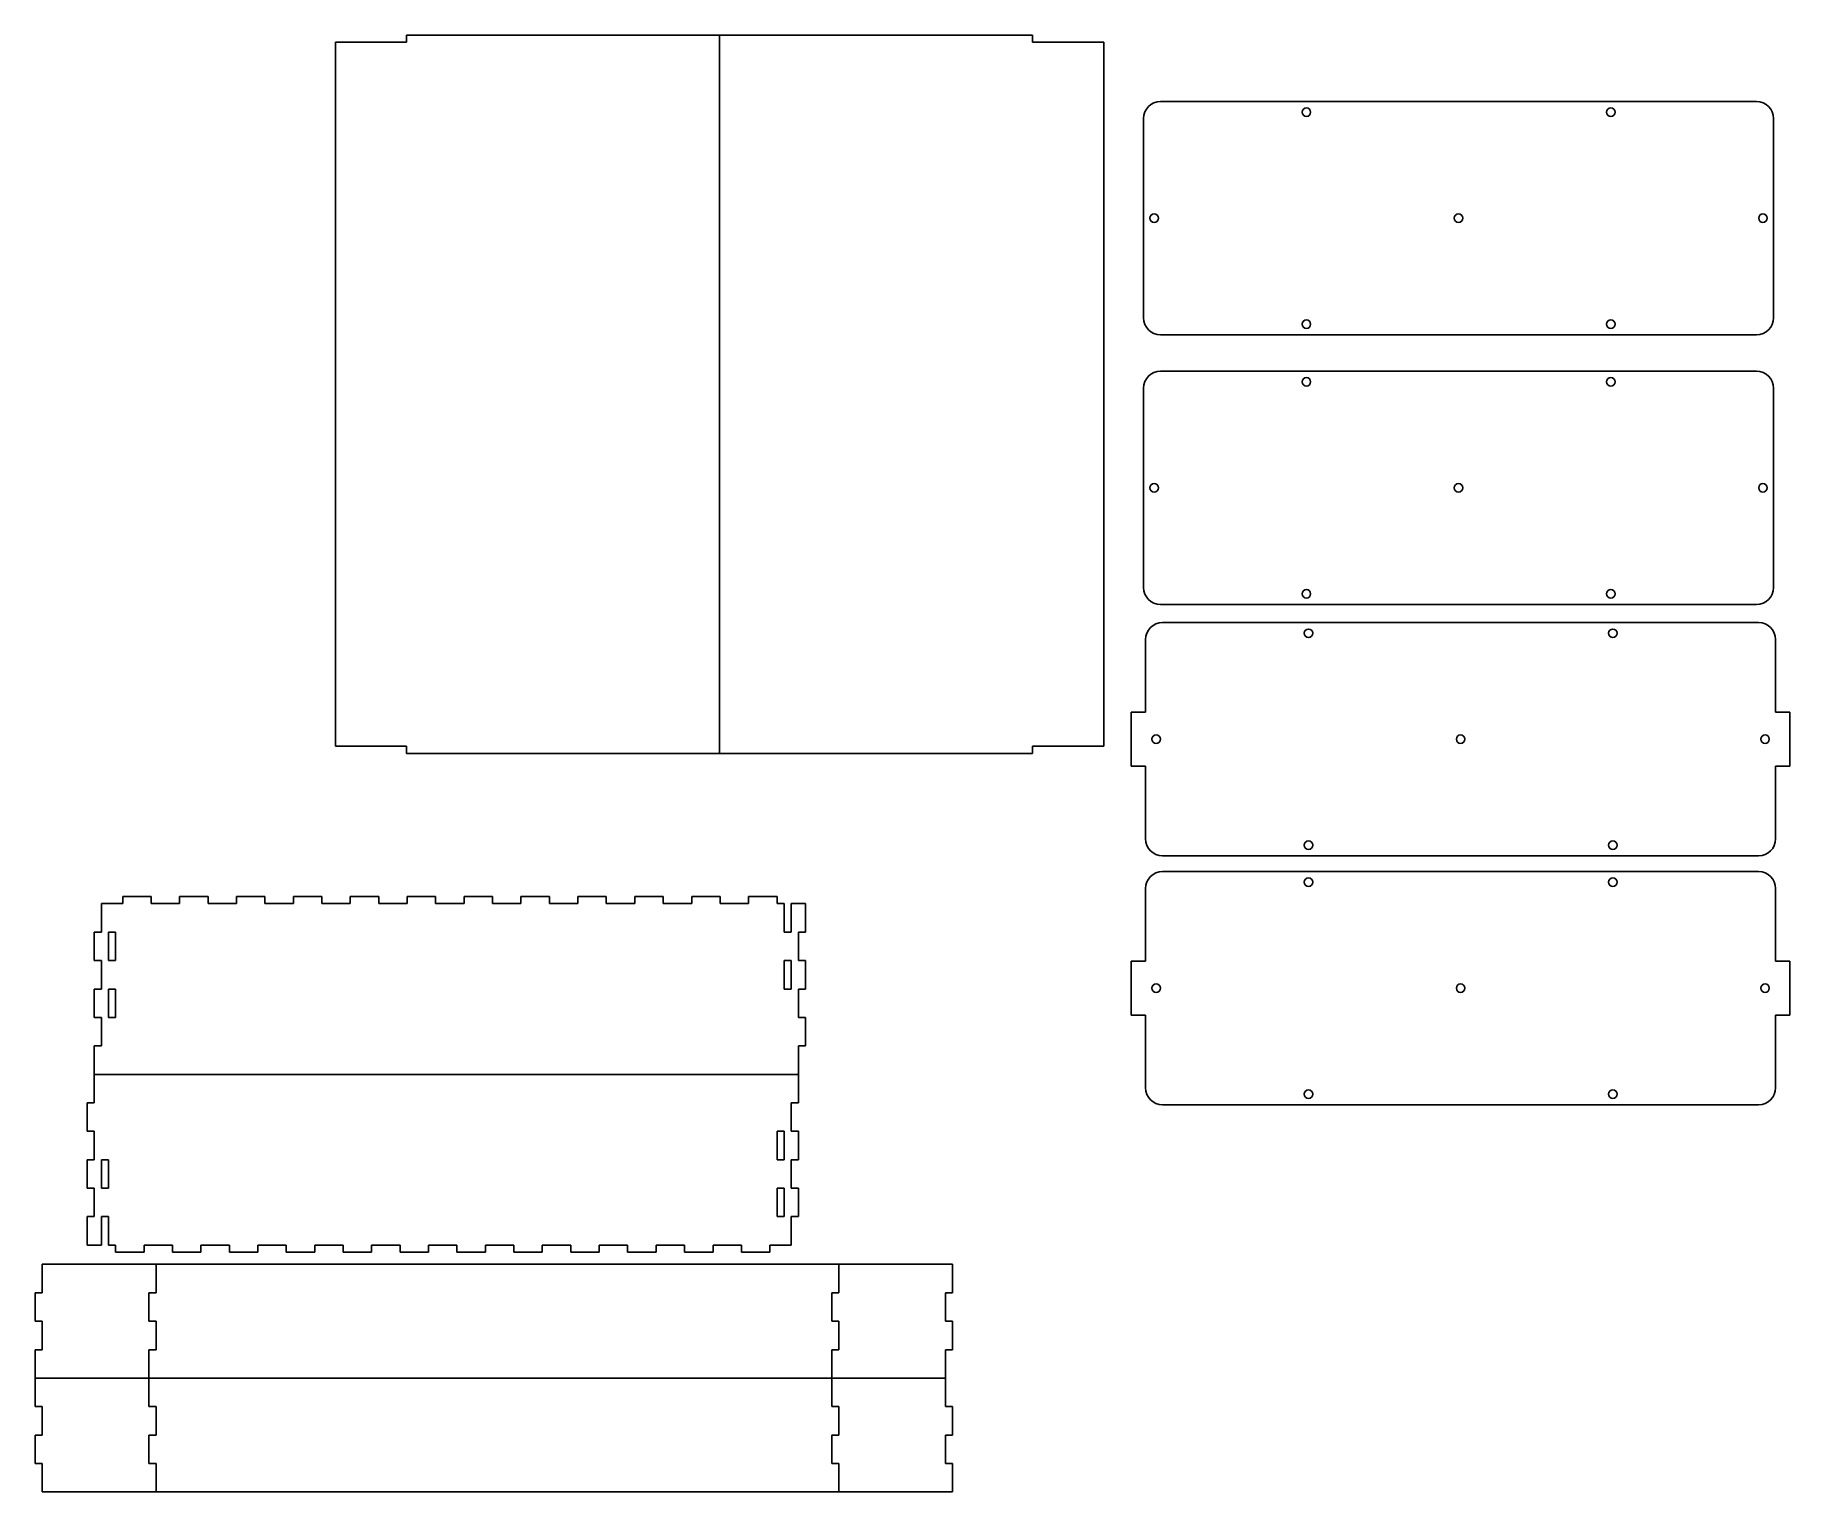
# Model space of a CAD drawing. Header units: inches. Extents: x 22.6 to 53.4, y 16.4 to 42.
import ezdxf

# ---------------------------------------------------------------- set-up
doc = ezdxf.new("R2010")
doc.units = ezdxf.units.IN
doc.header["$MEASUREMENT"] = 0
doc.layers.add('ACRYLIC', color=4, linetype='Continuous')
doc.layers.add('WOOD', color=2, linetype='Continuous')

msp = doc.modelspace()

# ---------------------------------------------------------------- linework, layer by layer
at = {"layer": 'ACRYLIC'}
for p, q in [((29.097, 41.956), (29.097, 41.831)), ((34.597, 41.956), (29.097, 41.956)), ((34.597, 41.956), (34.597, 29.331)), ((34.597, 41.956), (40.097, 41.956)), ((40.097, 41.956), (40.097, 41.831)), ((29.097, 41.831), (27.847, 41.831)), ((27.847, 41.831), (27.847, 29.456)), ((40.097, 41.831), (41.347, 41.831)), ((41.347, 41.831), (41.347, 29.456)), ((52.821, 40.788), (42.346, 40.788)), ((42.046, 36.988), (42.046, 40.488)), ((53.121, 36.988), (53.121, 40.488)), ((42.346, 36.688), (52.821, 36.688)), ((52.821, 36.049), (42.346, 36.049)), ((42.046, 32.249), (42.046, 35.749)), ((53.121, 32.249), (53.121, 35.749)), ((42.346, 31.949), (52.821, 31.949)), ((52.857, 31.63), (42.382, 31.63)), ((42.082, 30.055), (42.082, 31.33)), ((53.157, 30.055), (53.157, 31.33)), ((42.082, 30.055), (41.832, 30.055)), ((41.832, 30.055), (41.832, 29.105)), ((53.157, 30.055), (53.407, 30.055)), ((53.407, 30.055), (53.407, 29.105)), ((29.097, 29.456), (27.847, 29.456)), ((29.097, 29.331), (29.097, 29.456)), ((34.597, 29.331), (29.097, 29.331)), ((34.597, 29.331), (40.097, 29.331)), ((40.097, 29.331), (40.097, 29.456)), ((40.097, 29.456), (41.347, 29.456)), ((42.082, 29.105), (41.832, 29.105)), ((42.082, 27.83), (42.082, 29.105)), ((53.157, 27.83), (53.157, 29.105)), ((53.157, 29.105), (53.407, 29.105)), ((42.382, 27.53), (52.857, 27.53)), ((52.857, 27.254), (42.382, 27.254)), ((42.082, 25.679), (42.082, 26.954)), ((53.157, 25.679), (53.157, 26.954)), ((42.082, 25.679), (41.832, 25.679)), ((41.832, 25.679), (41.832, 24.729)), ((53.157, 25.679), (53.407, 25.679)), ((53.407, 25.679), (53.407, 24.729)), ((42.082, 24.729), (41.832, 24.729)), ((42.082, 23.454), (42.082, 24.729)), ((53.157, 23.454), (53.157, 24.729)), ((53.157, 24.729), (53.407, 24.729)), ((42.382, 23.154), (52.857, 23.154))]:
    msp.add_line(p, q, dxfattribs=at)
for centre in [(44.909, 40.6), (50.259, 40.6), (42.234, 38.738), (47.584, 38.738), (52.934, 38.738), (44.909, 36.875), (50.259, 36.875), (44.909, 35.862), (50.259, 35.862), (42.234, 33.999), (47.584, 33.999), (52.934, 33.999), (44.909, 32.137), (50.259, 32.137), (44.945, 31.442), (50.295, 31.442), (42.27, 29.58), (47.62, 29.58), (52.97, 29.58), (44.945, 27.717), (50.295, 27.717), (44.945, 27.067), (50.295, 27.067), (42.27, 25.204), (47.62, 25.204), (52.97, 25.204), (44.945, 23.342), (50.295, 23.342)]:
    msp.add_circle(centre, 0.075, dxfattribs=at)
for centre, start, end in [((42.346, 40.488), 90, 180), ((52.821, 40.488), 0, 90), ((42.346, 36.988), 180, 270), ((52.821, 36.988), 270, 0), ((42.346, 35.749), 90, 180), ((52.821, 35.749), 0, 90), ((42.346, 32.249), 180, 270), ((52.821, 32.249), 270, 0), ((42.382, 31.33), 90, 180), ((52.857, 31.33), 0, 90), ((42.382, 27.83), 180, 270), ((52.857, 27.83), 270, 360), ((42.382, 26.954), 90, 180), ((52.857, 26.954), 0, 90), ((42.382, 23.454), 180, 270), ((52.857, 23.454), 270, 360)]:
    msp.add_arc(centre, 0.3, start, end, dxfattribs=at)
at = {"layer": 'WOOD'}
for p, q in [((23.731, 26.19), (23.731, 26.69)), ((23.731, 26.69), (24.106, 26.69)), ((24.106, 26.69), (24.106, 26.815)), ((24.106, 26.815), (24.606, 26.815)), ((24.606, 26.815), (24.606, 26.69)), ((24.606, 26.69), (25.106, 26.69)), ((25.106, 26.69), (25.106, 26.815)), ((25.106, 26.815), (25.606, 26.815)), ((25.606, 26.815), (25.606, 26.69)), ((25.606, 26.69), (26.106, 26.69)), ((26.106, 26.69), (26.106, 26.815)), ((26.106, 26.815), (26.606, 26.815)), ((26.606, 26.815), (26.606, 26.69)), ((26.606, 26.69), (27.106, 26.69)), ((27.106, 26.69), (27.106, 26.815)), ((27.106, 26.815), (27.606, 26.815)), ((27.606, 26.815), (27.606, 26.69)), ((27.606, 26.69), (28.106, 26.69)), ((28.106, 26.69), (28.106, 26.815)), ((28.106, 26.815), (28.606, 26.815)), ((28.606, 26.815), (28.606, 26.69)), ((28.606, 26.69), (29.106, 26.69)), ((29.106, 26.69), (29.106, 26.815)), ((29.106, 26.815), (29.606, 26.815)), ((29.606, 26.815), (29.606, 26.69)), ((29.606, 26.69), (30.106, 26.69)), ((30.106, 26.69), (30.106, 26.815)), ((30.106, 26.815), (30.606, 26.815)), ((30.606, 26.815), (30.606, 26.69)), ((30.606, 26.69), (31.106, 26.69)), ((31.106, 26.69), (31.106, 26.815)), ((31.106, 26.815), (31.606, 26.815)), ((31.606, 26.815), (31.606, 26.69)), ((31.606, 26.69), (32.106, 26.69)), ((32.106, 26.69), (32.106, 26.815)), ((32.106, 26.815), (32.606, 26.815)), ((32.606, 26.815), (32.606, 26.69)), ((32.606, 26.69), (33.106, 26.69)), ((33.106, 26.69), (33.106, 26.815)), ((33.106, 26.815), (33.606, 26.815)), ((33.606, 26.815), (33.606, 26.69)), ((33.606, 26.69), (34.106, 26.69)), ((34.106, 26.69), (34.106, 26.815)), ((34.106, 26.815), (34.606, 26.815)), ((34.606, 26.815), (34.606, 26.69)), ((34.606, 26.69), (35.106, 26.69)), ((35.106, 26.69), (35.106, 26.815)), ((35.106, 26.815), (35.606, 26.815)), ((35.606, 26.815), (35.606, 26.69)), ((35.731, 26.69), (35.606, 26.69)), ((35.731, 26.69), (35.731, 26.19)), ((35.856, 26.19), (35.856, 26.69)), ((35.856, 26.69), (36.106, 26.69)), ((36.106, 26.19), (36.106, 26.69)), ((23.606, 25.69), (23.606, 26.19)), ((23.606, 26.19), (23.731, 26.19)), ((23.981, 26.19), (23.856, 26.19)), ((23.856, 26.19), (23.856, 25.69)), ((23.981, 25.69), (23.981, 26.19)), ((35.731, 26.19), (35.856, 26.19)), ((35.981, 25.69), (35.981, 26.19)), ((35.981, 26.19), (36.106, 26.19)), ((23.731, 25.69), (23.606, 25.69)), ((23.731, 25.19), (23.731, 25.69)), ((23.856, 25.69), (23.981, 25.69)), ((35.731, 25.69), (35.731, 25.19)), ((35.856, 25.69), (35.731, 25.69)), ((35.856, 25.19), (35.856, 25.69)), ((36.106, 25.69), (35.981, 25.69)), ((36.106, 25.19), (36.106, 25.69)), ((23.606, 24.69), (23.606, 25.19)), ((23.606, 25.19), (23.731, 25.19)), ((23.981, 25.19), (23.856, 25.19)), ((23.856, 25.19), (23.856, 24.69)), ((23.981, 24.69), (23.981, 25.19)), ((35.731, 25.19), (35.856, 25.19)), ((35.981, 24.69), (35.981, 25.19)), ((35.981, 25.19), (36.106, 25.19)), ((23.731, 24.69), (23.606, 24.69)), ((23.731, 24.19), (23.731, 24.69)), ((23.856, 24.69), (23.981, 24.69)), ((36.106, 24.69), (35.981, 24.69)), ((36.106, 24.19), (36.106, 24.69)), ((23.606, 23.69), (23.606, 24.19)), ((23.606, 24.19), (23.731, 24.19)), ((35.981, 23.69), (35.981, 24.19)), ((35.981, 24.19), (36.106, 24.19)), ((23.606, 23.69), (23.606, 23.19)), ((23.606, 23.69), (35.981, 23.69)), ((35.981, 23.69), (35.981, 23.19)), ((23.606, 23.19), (23.481, 23.19)), ((23.481, 23.19), (23.481, 22.69)), ((35.981, 23.19), (35.856, 23.19)), ((35.856, 23.19), (35.856, 22.69)), ((23.481, 22.69), (23.606, 22.69)), ((23.606, 22.69), (23.606, 22.19)), ((35.731, 22.69), (35.606, 22.69)), ((35.606, 22.69), (35.606, 22.19)), ((35.731, 22.19), (35.731, 22.69)), ((35.856, 22.69), (35.981, 22.69)), ((35.981, 22.69), (35.981, 22.19)), ((23.606, 22.19), (23.481, 22.19)), ((23.481, 22.19), (23.481, 21.69)), ((23.856, 22.19), (23.731, 22.19)), ((23.731, 22.19), (23.731, 21.69)), ((23.856, 21.69), (23.856, 22.19)), ((35.606, 22.19), (35.731, 22.19)), ((35.981, 22.19), (35.856, 22.19)), ((35.856, 22.19), (35.856, 21.69)), ((23.481, 21.69), (23.606, 21.69)), ((23.606, 21.69), (23.606, 21.19)), ((23.731, 21.69), (23.856, 21.69)), ((35.731, 21.69), (35.606, 21.69)), ((35.606, 21.69), (35.606, 21.19)), ((35.731, 21.19), (35.731, 21.69)), ((35.856, 21.69), (35.981, 21.69)), ((35.981, 21.69), (35.981, 21.19)), ((23.606, 21.19), (23.481, 21.19)), ((23.481, 21.19), (23.481, 20.69)), ((23.856, 21.19), (23.731, 21.19)), ((23.731, 21.19), (23.731, 20.69)), ((23.856, 20.69), (23.856, 21.19)), ((35.606, 21.19), (35.731, 21.19)), ((35.981, 21.19), (35.856, 21.19)), ((35.856, 21.19), (35.856, 20.69)), ((23.731, 20.69), (23.481, 20.69)), ((23.856, 20.69), (23.981, 20.69)), ((23.981, 20.565), (23.981, 20.69)), ((24.981, 20.69), (24.481, 20.69)), ((24.481, 20.69), (24.481, 20.565)), ((24.981, 20.565), (24.981, 20.69)), ((25.981, 20.69), (25.481, 20.69)), ((25.481, 20.69), (25.481, 20.565)), ((25.981, 20.565), (25.981, 20.69)), ((26.981, 20.69), (26.481, 20.69)), ((26.481, 20.69), (26.481, 20.565)), ((26.981, 20.565), (26.981, 20.69)), ((27.981, 20.69), (27.481, 20.69)), ((27.481, 20.69), (27.481, 20.565)), ((27.981, 20.565), (27.981, 20.69)), ((28.981, 20.69), (28.481, 20.69)), ((28.481, 20.69), (28.481, 20.565)), ((28.981, 20.565), (28.981, 20.69)), ((29.981, 20.69), (29.481, 20.69)), ((29.481, 20.69), (29.481, 20.565)), ((29.981, 20.565), (29.981, 20.69)), ((30.981, 20.69), (30.481, 20.69)), ((30.481, 20.69), (30.481, 20.565)), ((30.981, 20.565), (30.981, 20.69)), ((31.981, 20.69), (31.481, 20.69)), ((31.481, 20.69), (31.481, 20.565)), ((31.981, 20.565), (31.981, 20.69)), ((32.981, 20.69), (32.481, 20.69)), ((32.481, 20.69), (32.481, 20.565)), ((32.981, 20.565), (32.981, 20.69)), ((33.981, 20.69), (33.481, 20.69)), ((33.481, 20.69), (33.481, 20.565)), ((33.981, 20.565), (33.981, 20.69)), ((34.981, 20.69), (34.481, 20.69)), ((34.481, 20.69), (34.481, 20.565)), ((34.981, 20.565), (34.981, 20.69)), ((35.856, 20.69), (35.481, 20.69)), ((35.481, 20.69), (35.481, 20.565)), ((24.481, 20.565), (23.981, 20.565)), ((25.481, 20.565), (24.981, 20.565)), ((26.481, 20.565), (25.981, 20.565)), ((27.481, 20.565), (26.981, 20.565)), ((28.481, 20.565), (27.981, 20.565)), ((29.481, 20.565), (28.981, 20.565)), ((30.481, 20.565), (29.981, 20.565)), ((31.481, 20.565), (30.981, 20.565)), ((32.481, 20.565), (31.981, 20.565)), ((33.481, 20.565), (32.981, 20.565)), ((34.481, 20.565), (33.981, 20.565)), ((35.481, 20.565), (34.981, 20.565)), ((22.692, 19.851), (22.692, 20.351)), ((22.692, 20.351), (24.692, 20.351)), ((24.692, 19.851), (24.692, 20.351)), ((24.692, 20.351), (36.692, 20.351)), ((36.692, 19.851), (36.692, 20.351)), ((36.692, 20.351), (38.692, 20.351)), ((38.692, 19.851), (38.692, 20.351)), ((22.567, 19.351), (22.567, 19.851)), ((22.567, 19.851), (22.692, 19.851)), ((24.567, 19.351), (24.567, 19.851)), ((24.567, 19.851), (24.692, 19.851)), ((36.567, 19.351), (36.567, 19.851)), ((36.567, 19.851), (36.692, 19.851)), ((38.567, 19.351), (38.567, 19.851)), ((38.567, 19.851), (38.692, 19.851)), ((22.692, 19.351), (22.567, 19.351)), ((22.692, 18.851), (22.692, 19.351)), ((24.692, 19.351), (24.567, 19.351)), ((24.692, 18.851), (24.692, 19.351)), ((36.692, 19.351), (36.567, 19.351)), ((36.692, 18.851), (36.692, 19.351)), ((38.692, 19.351), (38.567, 19.351)), ((38.692, 18.851), (38.692, 19.351)), ((22.567, 18.351), (22.567, 18.851)), ((22.567, 18.851), (22.692, 18.851)), ((24.567, 18.351), (24.567, 18.851)), ((24.567, 18.851), (24.692, 18.851)), ((36.567, 18.351), (36.567, 18.851)), ((36.567, 18.851), (36.692, 18.851)), ((38.567, 18.351), (38.567, 18.851)), ((38.567, 18.851), (38.692, 18.851)), ((24.567, 18.351), (22.567, 18.351)), ((22.567, 18.351), (22.567, 17.851)), ((24.567, 18.351), (36.567, 18.351)), ((24.567, 18.351), (24.567, 17.851)), ((38.567, 18.351), (36.567, 18.351)), ((36.567, 18.351), (36.567, 17.851)), ((38.567, 18.351), (38.567, 17.851)), ((22.567, 17.851), (22.692, 17.851)), ((22.692, 17.851), (22.692, 17.351)), ((24.567, 17.851), (24.692, 17.851)), ((24.692, 17.851), (24.692, 17.351)), ((36.567, 17.851), (36.692, 17.851)), ((36.692, 17.851), (36.692, 17.351)), ((38.567, 17.851), (38.692, 17.851)), ((38.692, 17.851), (38.692, 17.351)), ((22.692, 17.351), (22.567, 17.351)), ((22.567, 17.351), (22.567, 16.851)), ((24.692, 17.351), (24.567, 17.351)), ((24.567, 17.351), (24.567, 16.851)), ((36.692, 17.351), (36.567, 17.351)), ((36.567, 17.351), (36.567, 16.851)), ((38.692, 17.351), (38.567, 17.351)), ((38.567, 17.351), (38.567, 16.851)), ((22.567, 16.851), (22.692, 16.851)), ((22.692, 16.851), (22.692, 16.351)), ((24.567, 16.851), (24.692, 16.851)), ((24.692, 16.851), (24.692, 16.351)), ((36.567, 16.851), (36.692, 16.851)), ((36.692, 16.851), (36.692, 16.351)), ((38.567, 16.851), (38.692, 16.851)), ((38.692, 16.851), (38.692, 16.351)), ((22.692, 16.351), (24.692, 16.351)), ((24.692, 16.351), (36.692, 16.351)), ((36.692, 16.351), (38.692, 16.351))]:
    msp.add_line(p, q, dxfattribs=at)

doc.saveas('drawing.dxf')
